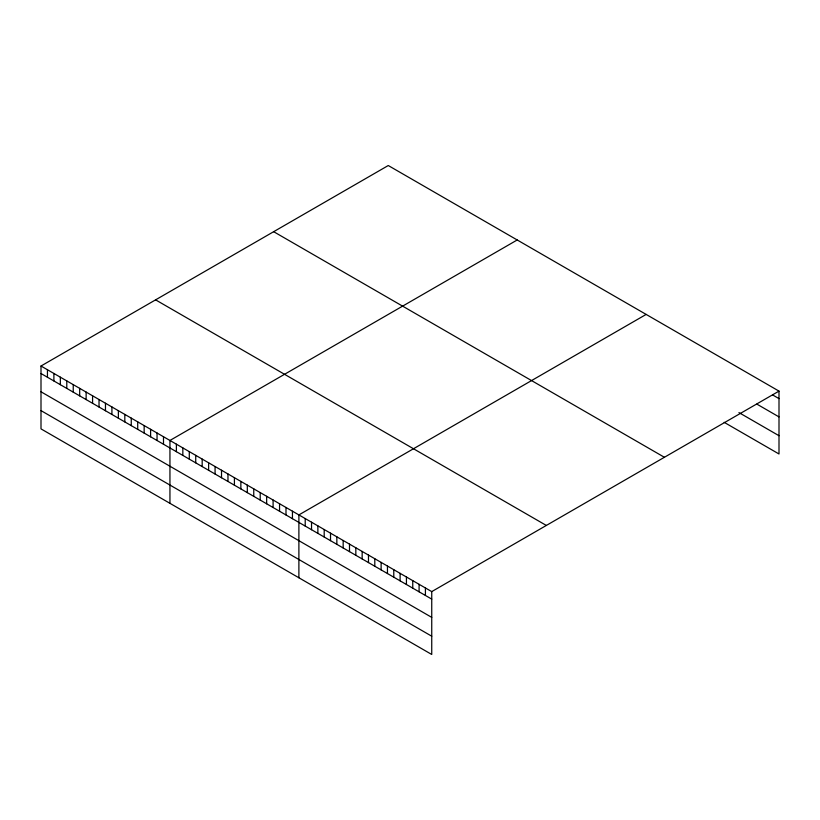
<?xml version="1.0" encoding="UTF-8"?>
<svg xmlns="http://www.w3.org/2000/svg" width="820" height="820" viewBox="0 0 820 820"><rect width="100%" height="100%" fill="white"/><g stroke="black" fill="none" stroke-linecap="round" stroke-linejoin="round"><path stroke-width="1.23" d="M41 366.017L431.74 591.609L431.74 654.473L41 428.88L41 366.017L388.26 165.527L779 391.119L779 453.983L724.173 422.331M517.205 239.973L169.945 440.463L169.945 503.326M646.15 314.419L298.89 514.909L298.89 577.772M431.74 591.609L779 391.119M772.676 394.973L779 398.622M756.86 404.106L779 416.898M738.933 412.583L779 435.717M273.665 231.691L664.405 457.283M155.595 299.853L546.335 525.446M41 373.52L431.74 599.112M41 391.786L431.74 617.378M41 410.615L431.74 636.207M425.416 587.95L425.416 595.463M419.092 584.301L419.092 591.804M412.757 580.652L412.757 588.155M406.433 576.993L406.433 584.506M400.109 573.344L400.109 580.847M393.784 569.695L393.784 577.198M387.46 566.036L387.46 573.549M381.126 562.387L381.126 569.89M374.801 558.738L374.801 566.241M368.477 555.078L368.477 562.592M362.153 551.429L362.153 558.932M355.829 547.78L355.829 555.284M349.494 544.121L349.494 551.634M343.17 540.472L343.17 547.975M336.846 536.823L336.846 544.326M330.521 533.164L330.521 540.677M324.197 529.515L324.197 537.018M317.873 525.866L317.873 533.369M311.538 522.207L311.538 529.72M305.214 518.558L305.214 526.061M292.443 511.188L292.443 518.691M285.995 507.457L285.995 514.97M279.548 503.736L279.548 511.249M273.101 500.015L273.101 507.518M266.654 496.295L266.654 503.798M260.207 492.574L260.207 500.077M253.759 488.853L253.759 496.356M247.312 485.132L247.312 492.635M240.865 481.401L240.865 488.915M234.417 477.681L234.417 485.194M227.97 473.96L227.97 481.463M221.523 470.239L221.523 477.742M215.076 466.518L215.076 474.021M208.628 462.798L208.628 470.301M202.181 459.077L202.181 466.58M195.734 455.346L195.734 462.859M189.287 451.625L189.287 459.128M182.839 447.904L182.839 455.407M176.392 444.184L176.392 451.687M163.498 436.742L163.498 444.245M157.05 433.011L157.05 440.524M150.603 429.29L150.603 436.804M144.156 425.57L144.156 433.073M137.709 421.849L137.709 429.352M131.261 418.128L131.261 425.631M124.814 414.407L124.814 421.91M118.367 410.687L118.367 418.19M111.92 406.956L111.92 414.469M105.472 403.235L105.472 410.748M99.025 399.514L99.025 407.017M92.578 395.793L92.578 403.296M86.131 392.073L86.131 399.576M79.683 388.352L79.683 395.855M73.236 384.631L73.236 392.134M66.789 380.9L66.789 388.413M60.342 377.179L60.342 384.693M53.894 373.459L53.894 380.962M47.447 369.738L47.447 377.241"/></g></svg>
